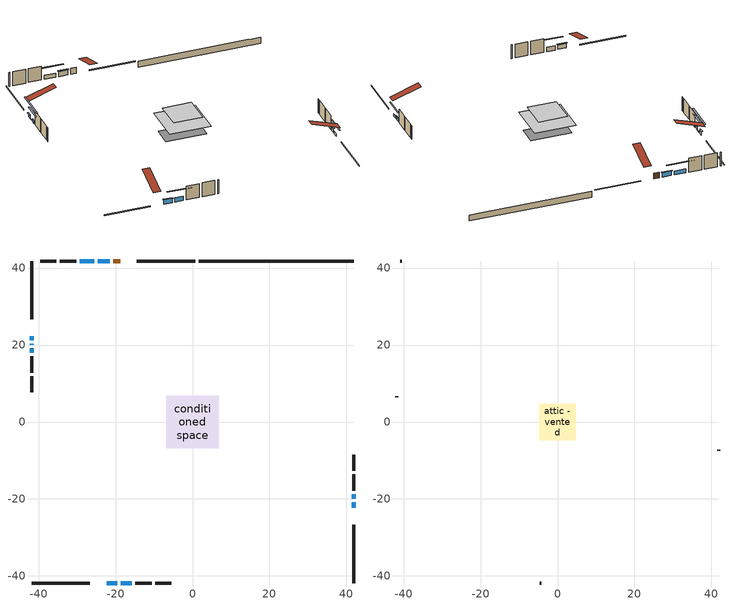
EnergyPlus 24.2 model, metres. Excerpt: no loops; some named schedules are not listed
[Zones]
conditioned space
 floor adiabatic (AdiabaticFloorConstruction): -6.78,-6.78 -6.78,6.78 6.78,6.78 6.78,-6.78 z3.05
 floor foundation (Slab1 construction): -6.73,-3.33 -6.73,3.33 6.73,3.33 6.73,-3.33 z-1.52
 wall outside (RimJoist1 construction): 0.67,41.84 -14.51,41.84 / -41.84,-41.84 -26.66,-41.84 / -41.84,41.84 -41.84,26.66 / 41.84,-41.84 41.84,-26.66 z0.61:0.91
 wall outside (AdiabaticWallConstruction 1): -18.83,41.84 -20.55,41.84 z0.61:2.64
 wall outside (AdiabaticWallConstruction): 41.84,-22.34 41.84,-20.81 z0.61:1.46; -21.48,41.84 -24.56,41.84 z0.61:2.31; -22.34,-41.84 -19.55,-41.84 z0.61:2.15; -41.84,22.34 -41.84,21.26 / -41.84,19.1 -41.84,18.02 / 41.84,-19.88 41.84,-18.8 z0.61:1.8; -41.84,20.33 -41.84,20.02 z0.61:0.95; -25.49,41.84 -29.26,41.84 z0.61:2; -18.62,-41.84 -15.82,-41.84 z0.61:2.16
 wall outside (Wall1 construction): -30.19,41.84 -34.49,41.84 / -14.89,-41.84 -10.6,-41.84 / -41.84,17.09 -41.84,12.79 / 41.84,-17.87 41.84,-13.58 z0.61:5.49
 wall outside (Wall2 construction): -35.41,41.84 -39.6,41.84 / -9.67,-41.84 -5.48,-41.84 / -41.84,11.87 -41.84,7.68 / 41.84,-12.65 41.84,-8.46 z0.61:5.49
 wall foundation (FoundationWall1 construction): 1.6,41.84,-1.52 1.6,41.84,0.61 37.81,41.84,0.61 37.81,41.84,0.59 41.84,41.84,0.59 41.84,41.84,-1.52
 window (WindowConstruction): 41.84,-22.34 41.84,-20.81 z0.61:1.45
 window (WindowConstruction 5): -21.48,41.84 -24.56,41.84 z0.61:2.31
 window (WindowConstruction 6): -22.34,-41.84 -19.55,-41.84 z0.61:2.15
 window (WindowConstruction 7): -41.84,22.34 -41.84,21.26 z0.61:1.8
 window (WindowConstruction 8): -41.84,20.33 -41.84,20.03 z0.61:0.94
 window (WindowConstruction 1): -25.49,41.84 -29.26,41.84 z0.61:2
 window (WindowConstruction 2): -18.62,-41.84 -15.82,-41.84 z0.61:2.16
 window (WindowConstruction 3): -41.84,19.1 -41.84,18.02 z0.61:1.8
 window (WindowConstruction 4): 41.84,-19.88 41.84,-18.8 z0.61:1.8
 door (Door): -18.83,41.84 -20.55,41.84 z0.61:2.64
 ceiling adiabatic (AdiabaticFloorConstruction): 6.78,-6.78 6.78,6.78 -6.78,6.78 -6.78,-6.78 z3.05
attic - vented
 floor to conditioned space (Floor1 construction Reversed): -4.8,-4.8 -4.8,4.8 4.8,4.8 4.8,-4.8 z5.49
 wall outside (Wall3 construction): -40.53,41.84 -40.91,41.84 / -4.55,-41.84 -4.18,-41.84 / -41.84,6.75 -41.84,6.37 / 41.84,-7.53 41.84,-7.16 z0.61:5.49
 roof outside (Roof1 construction): -17.9,41.84,5.49 -17.9,32.49,8.6 -15.43,32.49,8.6 -15.43,41.84,5.49; -23.27,-41.84,5.49 -23.27,-32.49,8.6 -25.73,-32.49,8.6 -25.73,-41.84,5.49; -41.84,23.27,5.49 -32.49,23.27,8.6 -32.49,25.73,8.6 -41.84,25.73,5.49; 41.84,-23.27,5.49 32.49,-23.27,8.6 32.49,-25.73,8.6 41.84,-25.73,5.49
shading: 41.84,-18.17 41.84,-24.98 42.25,-24.98 42.25,-18.17 z4.09; -24.76,41.84 -21.28,41.84 -21.28,42.25 -24.76,42.25 z2.51; -19.35,-41.84 -22.54,-41.84 -22.54,-42.25 -19.35,-42.25 z2.35; -41.84,21.06 -41.84,22.54 -42.25,22.54 -42.25,21.06 z2; -41.84,14.95 -41.84,25.41 -42.25,25.41 -42.25,14.95 z6.02; -31.9,41.84 -22.85,41.84 -22.85,42.25 -31.9,42.25 z4.64; -13.18,-41.84 -21.26,-41.84 -21.26,-42.25 -13.18,-42.25 z4.79; -41.84,15.38 -41.84,21.74 -42.25,21.74 -42.25,15.38 z4.44; 41.84,-18.6 41.84,-20.08 42.25,-20.08 42.25,-18.6 z2
[Building]
Building 1: Terrain=Suburbs
[Site:Location]
Toronto City Centre_ON: Latitude {deg}=43.63; Longitude {deg}=-79.39; Time Zone {hr}=-5; Elevation {m}=77; Keep Site Location Information=Yes
[Site:GroundTemperature:Shallow]
5.01852, 3.26908, 3.12898, 3.95918, 7.29196, 10.6092, 13.4851, 15.3069, 15.4617, 13.9799, 11.1774, 7.9619
[Site:WaterMainsTemperature]
Calculation Method=Schedule; Temperature Schedule=mains temperature schedule
[Material] Roughness=Rough; Thermal Absorptance=0.9
Name | Thickness {m} | Conductivity {W/m-K} | Density {kg/m3} | Specific Heat {J/kg-K} | Solar Absorptance | Visible Absorptance
asphalt or fiberglass shingles | 0.00635 | 0.162714 | 1121.4 | 1465.45 | 0.4 | 0.4
ceiling loosefill ins | 0.169333 | 0.0480833 | 16.02 | 1046.75 | 0.7 | 0.7
ceiling stud and cavity | 0.1397 | 0.188897 | 65.682 | 1177.47 | 0.7 | 0.7
concrete 4.0 in. | 0.1016 | 1.803125 | 2242.8 | 837.4 | 0.7 | 0.7
concrete 8.0 in. | 0.2032 | 1.803125 | 2242.8 | 837.4 | 0.7 | 0.7
door material | 0.04445 | 0.053851 | 512.64 | 1214.23 | 0.7 | 0.7
exterior vertical ins | 0.0457286 | 0.029427 | 32.04 | 1214.23 | 0.7 | 0.7
floor covering | 0.0127 | 0.0433444 | 54.468 | 1339.84 | 0.6 | 0.6
floor rigid ins; wall rigid ins | 0.512978 | 0.029427 | 32.04 | 1214.23 | 0.7 | 0.7
floor stud and cavity | 0.1397 | 1.75129 | 37.0049 | 1207.88 | 0.7 | 0.7
furniture material conditioned space 1 | 0.1524 | 0.115458 | 640.8 | 1214.23 | 0.6 | 0.6
gypsum board | 0.0127 | 0.160291 | 801 | 837.4 | 0.6 | 0.6
gypsum board 1 | 0.0127 | 0.160291 | 801 | 837.4 | 0.7 | 0.7
osb sheathing 0.5 in. | 0.0127 | 0.115458 | 512.64 | 1214.23 | 0.7 | 0.7
osb sheathing 0.75 in. | 0.01905 | 0.115458 | 512.64 | 1214.23 | 0.7 | 0.7
osb sheathing 2.0 in. | 0.0508 | 0.115458 | 512.64 | 1214.23 | 0.7 | 0.7
rim joist rigid ins | 0.051816 | 0.029427 | 32.04 | 1214.23 | 0.7 | 0.7
rim joist stud and cavity | 0.0508 | 0.268173 | 125.044 | 1163.47 | 0.6 | 0.6
wall stud and cavity | 0.1397 | 0.0838672 | 139.0536 | 1170.24 | 0.7 | 0.7
wall stud and cavity 1 | 0.1397 | 0.092254 | 139.0536 | 1170.24 | 0.7 | 0.7
wall stud and cavity 2 | 0.0889 | 6.9971 | 50.32683 | 1063.81 | 0.6 | 0.6
wall stud and cavity 3 | 0.0889 | 0.380278 | 52.3479 | 1209.89 | 0.7 | 0.7
wall stud and cavity 4 | 0.0889 | 0.391764 | 83.0341 | 1211.67 | 0.7 | 0.7
wood siding | 0.0254 | 0.102417 | 544.68 | 1172.36 | 0.4 | 0.4
wood siding 1 | 0.00254 | 0.102417 | 544.68 | 1172.36 | 0.4 | 0.4
wood siding 2; wood siding 3; wood siding 4 | 0.0254 | 0.102417 | 544.68 | 1172.36 | 0.7 | 0.7
[WindowMaterial:SimpleGlazingSystem]
Name | U-Factor {W/m2-K} | Solar Heat Gain Coefficient
WindowMaterial | 2.96562 | 0.62
WindowMaterial 1 | 2.912814 | 0.67
WindowMaterial 2 | 2.90373 | 0.68
WindowMaterial 3 | 2.927009 | 0.66
WindowMaterial 4 | 2.89578 | 0.69
WindowMaterial 5 | 3.07009 | 0.43
[Construction]
AdiabaticFloorConstruction: floor stud and cavity, floor rigid ins, osb sheathing 0.75 in., floor covering
AdiabaticWallConstruction: wood siding 3, wall rigid ins, wall stud and cavity 3, gypsum board
AdiabaticWallConstruction 1: wood siding 4, wall rigid ins, wall stud and cavity 3, gypsum board
Door: door material
Floor1 construction Reversed: gypsum board, ceiling stud and cavity, ceiling loosefill ins
FoundationWall1 construction: concrete 8.0 in., gypsum board 1
furniture construction conditioned space 1: furniture material conditioned space 1
PartitionWallConstruction: gypsum board, wall stud and cavity 4, gypsum board
RimJoist1 construction: wood siding 2, rim joist rigid ins, osb sheathing 2.0 in., rim joist stud and cavity
Roof1 construction: asphalt or fiberglass shingles
Slab1 construction: concrete 4.0 in.
Wall1 construction: wood siding, osb sheathing 0.5 in., wall stud and cavity, gypsum board
Wall2 construction: wood siding, osb sheathing 0.5 in., wall stud and cavity 1, gypsum board
Wall3 construction: wood siding 1, wall stud and cavity 2
WindowConstruction: WindowMaterial
WindowConstruction 1: WindowMaterial 1
WindowConstruction 2; WindowConstruction 6: WindowMaterial 2
WindowConstruction 3; WindowConstruction 4; WindowConstruction 7: WindowMaterial 3
WindowConstruction 5: WindowMaterial 4
WindowConstruction 8: WindowMaterial 5
[Zone] Multiplier=1; Part of Total Floor Area=Yes
Name | Volume {m3}
attic - vented | 46.5311
conditioned space | 683.1
[Space]
Name | Zone | Volume {m3}
attic - vented 1 | attic - vented | 46.5311
conditioned space 1 | conditioned space | 683.1
[ZoneInfiltration:EffectiveLeakageArea]
infil attic - vented 1: Zone or Space=attic - vented 1; Schedule=Always On Discrete; Effective Air Leakage Area {cm2}=3874.95; Stack Coefficient=0.000555709; Wind Coefficient=1.59274e-05
[ZoneMixing]
whole house fan mix: Zone or Space=attic - vented; Schedule=Always On Continuous; Design Flow Rate Calculation Method=Flow/Zone; Design Flow Rate {m3/s}=0; Source Zone or Space=conditioned space
[SurfaceProperty:ExposedFoundationPerimeter]
Slab1: Exposed Perimeter Calculation Method=TotalExposedPerimeter; Total Exposed Perimeter {m}=40.235
[InternalMass] Zone or ZoneList=conditioned space; Space or SpaceList=conditioned space 1
Name | Construction | Surface Area {m2}
furniture mass conditioned space 1 | furniture construction conditioned space 1 | 109.28
partition wall mass | PartitionWallConstruction | 273.2
[Lights]
interior lighting: Zone or ZoneList or Space or SpaceList=conditioned space 1; Schedule=interior lighting schedule; Design Level Calculation Method=LightingLevel; Lighting Level {W}=343.2; Return Air Fraction=0; Fraction Radiant=0.6; Fraction Visible=0.2; Fraction Replaceable=1
[People]
occupants: Zone or ZoneList or Space or SpaceList=conditioned space 1; Number of People Schedule=occupants schedule; Number of People Calculation Method=People; Number of People=3; Fraction Radiant=0.314171; Sensible Heat Fraction=0.56303; Activity Level Schedule=occupants activity schedule; Carbon Dioxide Generation Rate {m3/s-W}=0; Enable ASHRAE 55 Comfort Warnings=No; Mean Radiant Temperature Calculation Type=EnclosureAveraged
[ElectricEquipment] Zone or ZoneList or Space or SpaceList=conditioned space 1; Design Level Calculation Method=EquipmentLevel
Name | Schedule | Design Level {W} | Fraction Latent | Fraction Radiant | Fraction Lost
clothes dryer | clothes dryer schedule | 140.772 | 0.015 | 0.081 | 0.85
clothes washer | clothes washer schedule | 32.1985 | 0.03 | 0.162 | 0.7
cooking range | cooking range schedule | 215.147 | 0.08 | 0.432 | 0.2
dishwasher | dishwasher schedule | 66.8632 | 0.3 | 0.18 | 0.4
fridge | fridge schedule | 72.9452 | 0 | 0.6 | 0
mech vent house fan | mech vent house fan schedule | 0.95 | 0 | 0 | 1
mech vent house fan cfis | mech vent house fan cfis schedule | 0 | 0 | 0 | 0
misc plug loads | misc plug loads schedule | 494.7 | 0.045 | 0.513 | 0.1
whole house fan | Always On Discrete | 0 | 0 | 0 | 1
[OtherEquipment] Zone or ZoneList or Space or SpaceList=conditioned space 1; Design Level Calculation Method=EquipmentLevel
Name | Fuel Type | Schedule | Design Level {W} | Fraction Latent | Fraction Radiant | Fraction Lost
clothes dryer 1 | Electricity | clothes dryer schedule | 0 | 0.015 | 0.081 | 0.85
cooking range 1 | Electricity | cooking range schedule | 0 | 0.08 | 0.432 | 0.2
general water use latent | None | general water use schedule | 62.594 | 1 | 0 | 0
general water use sensible | None | general water use schedule | -61.6891 | 0 | 0.6 | 0
mech vent house fan latent load | None | Always On Discrete | 0 | 1 | 0 | 0
mech vent house fan sensible load | None | Always On Discrete | 0 | 0 | 0 | 0
water heater energy adjustment1 | NaturalGas | Always On Discrete | 0.01 | 0 | 0 | 1
[ZoneInfiltration:DesignFlowRate] Zone or ZoneList or Space or SpaceList=conditioned space 1; Schedule=Always On Discrete; Design Flow Rate Calculation Method=Flow/Zone; Design Flow Rate {m3/s}=0
infil flow; natural vent flow; whole house fan flow
[AvailabilityManager:Scheduled]
central ac and furnace airloop Availability Manager: Schedule=Always On Discrete
[Foundation:Kiva]
Foundation Kiva 1: Initial Indoor Air Temperature {C}=18; Wall Height Above Grade {m}=0.609996; Wall Depth Below Slab {m}=0.2032; Custom Block Material Name 1=exterior vertical ins; Custom Block Depth 1 {m}=2.13; Custom Block X Position 1 {m}=0.2159; Custom Block Z Position 1 {m}=0
[Foundation:Kiva:Settings]
Soil Conductivity {W/m-K}=0.849921; Soil Density {kg/m3}=1842.3; Soil Specific Heat {J/kg-K}=418.7; Ground Solar Absorptivity=0.9; Ground Thermal Absorptivity=0.9; Ground Surface Roughness {m}=0.03; Far-Field Width {m}=40; Deep-Ground Boundary Condition=ZeroFlux; Deep-Ground Depth {m}=40; Minimum Cell Dimension {m}=0.2; Maximum Cell Growth Coefficient=3; Simulation Timestep=Timestep
[Exterior:Lights]
exterior lighting: Schedule=exterior lighting schedule; Design Level {W}=75.6
[EnergyManagementSystem:GlobalVariable]
central_ac_and_furnace_airloop_Fan_RTF
infil_program_Qfan
infil_program_Qinf
natural_vent_program_Qnv
natural_vent_program_Qwhf
[EnergyManagementSystem:Sensor]
Name | Output:Variable or Output:Meter Index Key | Output:Variable or Output:Meter
airflow_gain | infil flow | Infiltration Sensible Heat Gain Energy
airflow_gain_1 | natural vent flow | Infiltration Sensible Heat Gain Energy
airflow_gain_2 | whole house fan flow | Infiltration Sensible Heat Gain Energy
airflow_loss | infil flow | Infiltration Sensible Heat Loss Energy
airflow_loss_1 | natural vent flow | Infiltration Sensible Heat Loss Energy
airflow_loss_2 | whole house fan flow | Infiltration Sensible Heat Loss Energy
clg_load_cond |  | Cooling:EnergyTransfer:Zone:CONDITIONED SPACE
clg_sp_s; clg_sp_s_1 | cooling setpoint | Schedule Value
clothes_dryer_exhaust_0_sch_s | clothes dryer exhaust 0 schedule | Schedule Value
cool_season | cooling season schedule | Schedule Value
htg_load_cond |  | Heating:EnergyTransfer:Zone:CONDITIONED SPACE
htg_sp_s; htg_sp_s_1 | heating setpoint | Schedule Value
ig_ee_conv | clothes dryer | Electric Equipment Convective Heating Energy
ig_ee_conv_2 | cooking range | Electric Equipment Convective Heating Energy
ig_ee_conv_4 | fridge | Electric Equipment Convective Heating Energy
ig_ee_conv_5 | misc plug loads | Electric Equipment Convective Heating Energy
ig_ee_conv_6 | whole house fan | Electric Equipment Convective Heating Energy
ig_ee_rad | clothes dryer | Electric Equipment Radiant Heating Energy
ig_ee_rad_2 | cooking range | Electric Equipment Radiant Heating Energy
ig_ee_rad_4 | fridge | Electric Equipment Radiant Heating Energy
ig_ee_rad_5 | misc plug loads | Electric Equipment Radiant Heating Energy
ig_ee_rad_6 | whole house fan | Electric Equipment Radiant Heating Energy
ig_lgt_conv | interior lighting | Lights Convective Heating Energy
ig_lgt_rad | interior lighting | Lights Radiant Heating Energy
ig_lgt_vis | interior lighting | Lights Visible Radiation Heating Energy
ig_oe_conv | clothes dryer 1 | Other Equipment Convective Heating Energy
ig_oe_conv_1 | cooking range 1 | Other Equipment Convective Heating Energy
ig_oe_conv_2 | general water use latent | Other Equipment Convective Heating Energy
ig_oe_conv_3 | general water use sensible | Other Equipment Convective Heating Energy
ig_oe_conv_4 | water heater energy adjustment1 | Other Equipment Convective Heating Energy
ig_oe_rad | clothes dryer 1 | Other Equipment Radiant Heating Energy
ig_oe_rad_1 | cooking range 1 | Other Equipment Radiant Heating Energy
ig_oe_rad_2 | general water use latent | Other Equipment Radiant Heating Energy
ig_oe_rad_3 | general water use sensible | Other Equipment Radiant Heating Energy
ig_oe_rad_4 | water heater energy adjustment1 | Other Equipment Radiant Heating Energy
ig_ppl_conv | occupants | People Convective Heating Energy
ig_ppl_rad | occupants | People Radiant Heating Energy
im_conv | furniture mass conditioned space 1 | Surface Inside Face Convection Heat Gain Energy
im_conv_1 | partition wall mass | Surface Inside Face Convection Heat Gain Energy
im_ig | furniture mass conditioned space 1 | Surface Inside Face Internal Gains Radiation Heat Gain Energy
im_ig_1 | partition wall mass | Surface Inside Face Internal Gains Radiation Heat Gain Energy
im_lgt | furniture mass conditioned space 1 | Surface Inside Face Lights Radiation Heat Gain Energy
im_lgt_1 | partition wall mass | Surface Inside Face Lights Radiation Heat Gain Energy
im_sol | furniture mass conditioned space 1 | Surface Inside Face Solar Radiation Heat Gain Energy
im_sol_1 | partition wall mass | Surface Inside Face Solar Radiation Heat Gain Energy
im_surf | furniture mass conditioned space 1 | Surface Inside Face Net Surface Thermal Radiation Heat Gain Energy
im_surf_1 | partition wall mass | Surface Inside Face Net Surface Thermal Radiation Heat Gain Energy
mv_conv | mech vent house fan | Electric Equipment Convective Heating Energy
mv_conv_1 | mech vent house fan cfis | Electric Equipment Convective Heating Energy
mv_conv_2 | mech vent house fan latent load | Other Equipment Convective Heating Energy
mv_conv_3 | mech vent house fan sensible load | Other Equipment Convective Heating Energy
mv_rad | mech vent house fan | Electric Equipment Radiant Heating Energy
mv_rad_1 | mech vent house fan cfis | Electric Equipment Radiant Heating Energy
mv_rad_2 | mech vent house fan latent load | Other Equipment Radiant Heating Energy
mv_rad_3 | mech vent house fan sensible load | Other Equipment Radiant Heating Energy
natural_vent_s | natural vent schedule | Schedule Value
out_pb_s |  | Site Outdoor Air Barometric Pressure
out_wt_s |  | Site Outdoor Air Humidity Ratio
site_vw_s |  | Site Wind Speed
ss_back_out | Window1 | Surface Window Shortwave from Zone Back Out Window Heat Transfer Rate
ss_back_out_1 | Window10 | Surface Window Shortwave from Zone Back Out Window Heat Transfer Rate
ss_back_out_2 | Window12 | Surface Window Shortwave from Zone Back Out Window Heat Transfer Rate
ss_back_out_3 | Window14 | Surface Window Shortwave from Zone Back Out Window Heat Transfer Rate
ss_back_out_4 | Window15 | Surface Window Shortwave from Zone Back Out Window Heat Transfer Rate
ss_back_out_5 | Window3 | Surface Window Shortwave from Zone Back Out Window Heat Transfer Rate
ss_back_out_6 | Window6 | Surface Window Shortwave from Zone Back Out Window Heat Transfer Rate
ss_back_out_7 | Window8 | Surface Window Shortwave from Zone Back Out Window Heat Transfer Rate
ss_back_out_8 | Window9 | Surface Window Shortwave from Zone Back Out Window Heat Transfer Rate
ss_conv | Door1 | Surface Inside Face Convection Heat Gain Energy
ss_conv_1 | Window1 | Surface Inside Face Convection Heat Gain Energy
ss_conv_2 | Window10 | Surface Inside Face Convection Heat Gain Energy
ss_conv_3 | Window12 | Surface Inside Face Convection Heat Gain Energy
ss_conv_4 | Window14 | Surface Inside Face Convection Heat Gain Energy
ss_conv_5 | Window15 | Surface Inside Face Convection Heat Gain Energy
ss_conv_6 | Window3 | Surface Inside Face Convection Heat Gain Energy
ss_conv_7 | Window6 | Surface Inside Face Convection Heat Gain Energy
ss_conv_8 | Window8 | Surface Inside Face Convection Heat Gain Energy
ss_conv_9 | Window9 | Surface Inside Face Convection Heat Gain Energy
ss_ig | Door1 | Surface Inside Face Internal Gains Radiation Heat Gain Energy
ss_ig_1 | Window1 | Surface Inside Face Internal Gains Radiation Heat Gain Energy
ss_ig_2 | Window10 | Surface Inside Face Internal Gains Radiation Heat Gain Energy
ss_ig_3 | Window12 | Surface Inside Face Internal Gains Radiation Heat Gain Energy
ss_ig_4 | Window14 | Surface Inside Face Internal Gains Radiation Heat Gain Energy
ss_ig_5 | Window15 | Surface Inside Face Internal Gains Radiation Heat Gain Energy
ss_ig_6 | Window3 | Surface Inside Face Internal Gains Radiation Heat Gain Energy
ss_ig_7 | Window6 | Surface Inside Face Internal Gains Radiation Heat Gain Energy
ss_ig_8 | Window8 | Surface Inside Face Internal Gains Radiation Heat Gain Energy
ss_ig_9 | Window9 | Surface Inside Face Internal Gains Radiation Heat Gain Energy
ss_lgt | Door1 | Surface Inside Face Lights Radiation Heat Gain Energy
ss_sol | Door1 | Surface Inside Face Solar Radiation Heat Gain Energy
ss_surf | Door1 | Surface Inside Face Net Surface Thermal Radiation Heat Gain Energy
ss_surf_1 | Window1 | Surface Inside Face Net Surface Thermal Radiation Heat Gain Energy
ss_surf_2 | Window10 | Surface Inside Face Net Surface Thermal Radiation Heat Gain Energy
ss_surf_3 | Window12 | Surface Inside Face Net Surface Thermal Radiation Heat Gain Energy
ss_surf_4 | Window14 | Surface Inside Face Net Surface Thermal Radiation Heat Gain Energy
ss_surf_5 | Window15 | Surface Inside Face Net Surface Thermal Radiation Heat Gain Energy
ss_surf_6 | Window3 | Surface Inside Face Net Surface Thermal Radiation Heat Gain Energy
ss_surf_7 | Window6 | Surface Inside Face Net Surface Thermal Radiation Heat Gain Energy
ss_surf_8 | Window8 | Surface Inside Face Net Surface Thermal Radiation Heat Gain Energy
ss_surf_9 | Window9 | Surface Inside Face Net Surface Thermal Radiation Heat Gain Energy
ss_trans_in | Window1 | Surface Window Transmitted Solar Radiation Rate
ss_trans_in_1 | Window10 | Surface Window Transmitted Solar Radiation Rate
ss_trans_in_2 | Window12 | Surface Window Transmitted Solar Radiation Rate
ss_trans_in_3 | Window14 | Surface Window Transmitted Solar Radiation Rate
ss_trans_in_4 | Window15 | Surface Window Transmitted Solar Radiation Rate
ss_trans_in_5 | Window3 | Surface Window Transmitted Solar Radiation Rate
ss_trans_in_6 | Window6 | Surface Window Transmitted Solar Radiation Rate
ss_trans_in_7 | Window8 | Surface Window Transmitted Solar Radiation Rate
ss_trans_in_8 | Window9 | Surface Window Transmitted Solar Radiation Rate
ss_trans_out | Window1 | Surface Inside Face Initial Transmitted Diffuse Transmitted Out Window Solar Radiation Rate
ss_trans_out_1 | Window10 | Surface Inside Face Initial Transmitted Diffuse Transmitted Out Window Solar Radiation Rate
ss_trans_out_2 | Window12 | Surface Inside Face Initial Transmitted Diffuse Transmitted Out Window Solar Radiation Rate
ss_trans_out_3 | Window14 | Surface Inside Face Initial Transmitted Diffuse Transmitted Out Window Solar Radiation Rate
ss_trans_out_4 | Window15 | Surface Inside Face Initial Transmitted Diffuse Transmitted Out Window Solar Radiation Rate
ss_trans_out_5 | Window3 | Surface Inside Face Initial Transmitted Diffuse Transmitted Out Window Solar Radiation Rate
ss_trans_out_6 | Window6 | Surface Inside Face Initial Transmitted Diffuse Transmitted Out Window Solar Radiation Rate
ss_trans_out_7 | Window8 | Surface Inside Face Initial Transmitted Diffuse Transmitted Out Window Solar Radiation Rate
ss_trans_out_8 | Window9 | Surface Inside Face Initial Transmitted Diffuse Transmitted Out Window Solar Radiation Rate
s_conv | Floor1 | Surface Inside Face Convection Heat Gain Energy
s_conv_1 | FoundationWall1 | Surface Inside Face Convection Heat Gain Energy
s_conv_10 | Wall1:180 | Surface Inside Face Convection Heat Gain Energy
s_conv_11 | Wall1:270 | Surface Inside Face Convection Heat Gain Energy
s_conv_12 | Wall1:90 | Surface Inside Face Convection Heat Gain Energy
s_conv_13 | Wall2:0 | Surface Inside Face Convection Heat Gain Energy
s_conv_14 | Wall2:180 | Surface Inside Face Convection Heat Gain Energy
s_conv_15 | Wall2:270 | Surface Inside Face Convection Heat Gain Energy
s_conv_16 | Wall2:90 | Surface Inside Face Convection Heat Gain Energy
s_conv_2 | inferred conditioned ceiling | Surface Inside Face Convection Heat Gain Energy
s_conv_3 | inferred conditioned floor | Surface Inside Face Convection Heat Gain Energy
s_conv_4 | RimJoist1:0 | Surface Inside Face Convection Heat Gain Energy
s_conv_5 | RimJoist1:180 | Surface Inside Face Convection Heat Gain Energy
s_conv_6 | RimJoist1:270 | Surface Inside Face Convection Heat Gain Energy
s_conv_7 | RimJoist1:90 | Surface Inside Face Convection Heat Gain Energy
s_conv_8 | Slab1 | Surface Inside Face Convection Heat Gain Energy
s_conv_9 | Wall1:0 | Surface Inside Face Convection Heat Gain Energy
s_ig | Floor1 | Surface Inside Face Internal Gains Radiation Heat Gain Energy
s_ig_1 | FoundationWall1 | Surface Inside Face Internal Gains Radiation Heat Gain Energy
s_ig_10 | Wall1:180 | Surface Inside Face Internal Gains Radiation Heat Gain Energy
s_ig_11 | Wall1:270 | Surface Inside Face Internal Gains Radiation Heat Gain Energy
s_ig_12 | Wall1:90 | Surface Inside Face Internal Gains Radiation Heat Gain Energy
s_ig_13 | Wall2:0 | Surface Inside Face Internal Gains Radiation Heat Gain Energy
s_ig_14 | Wall2:180 | Surface Inside Face Internal Gains Radiation Heat Gain Energy
s_ig_15 | Wall2:270 | Surface Inside Face Internal Gains Radiation Heat Gain Energy
s_ig_16 | Wall2:90 | Surface Inside Face Internal Gains Radiation Heat Gain Energy
s_ig_2 | inferred conditioned ceiling | Surface Inside Face Internal Gains Radiation Heat Gain Energy
s_ig_3 | inferred conditioned floor | Surface Inside Face Internal Gains Radiation Heat Gain Energy
s_ig_4 | RimJoist1:0 | Surface Inside Face Internal Gains Radiation Heat Gain Energy
s_ig_5 | RimJoist1:180 | Surface Inside Face Internal Gains Radiation Heat Gain Energy
s_ig_6 | RimJoist1:270 | Surface Inside Face Internal Gains Radiation Heat Gain Energy
s_ig_7 | RimJoist1:90 | Surface Inside Face Internal Gains Radiation Heat Gain Energy
s_ig_8 | Slab1 | Surface Inside Face Internal Gains Radiation Heat Gain Energy
s_ig_9 | Wall1:0 | Surface Inside Face Internal Gains Radiation Heat Gain Energy
s_lgt | Floor1 | Surface Inside Face Lights Radiation Heat Gain Energy
s_lgt_1 | FoundationWall1 | Surface Inside Face Lights Radiation Heat Gain Energy
s_lgt_10 | Wall1:180 | Surface Inside Face Lights Radiation Heat Gain Energy
s_lgt_11 | Wall1:270 | Surface Inside Face Lights Radiation Heat Gain Energy
s_lgt_12 | Wall1:90 | Surface Inside Face Lights Radiation Heat Gain Energy
s_lgt_13 | Wall2:0 | Surface Inside Face Lights Radiation Heat Gain Energy
s_lgt_14 | Wall2:180 | Surface Inside Face Lights Radiation Heat Gain Energy
s_lgt_15 | Wall2:270 | Surface Inside Face Lights Radiation Heat Gain Energy
s_lgt_16 | Wall2:90 | Surface Inside Face Lights Radiation Heat Gain Energy
s_lgt_2 | inferred conditioned ceiling | Surface Inside Face Lights Radiation Heat Gain Energy
s_lgt_3 | inferred conditioned floor | Surface Inside Face Lights Radiation Heat Gain Energy
s_lgt_4 | RimJoist1:0 | Surface Inside Face Lights Radiation Heat Gain Energy
